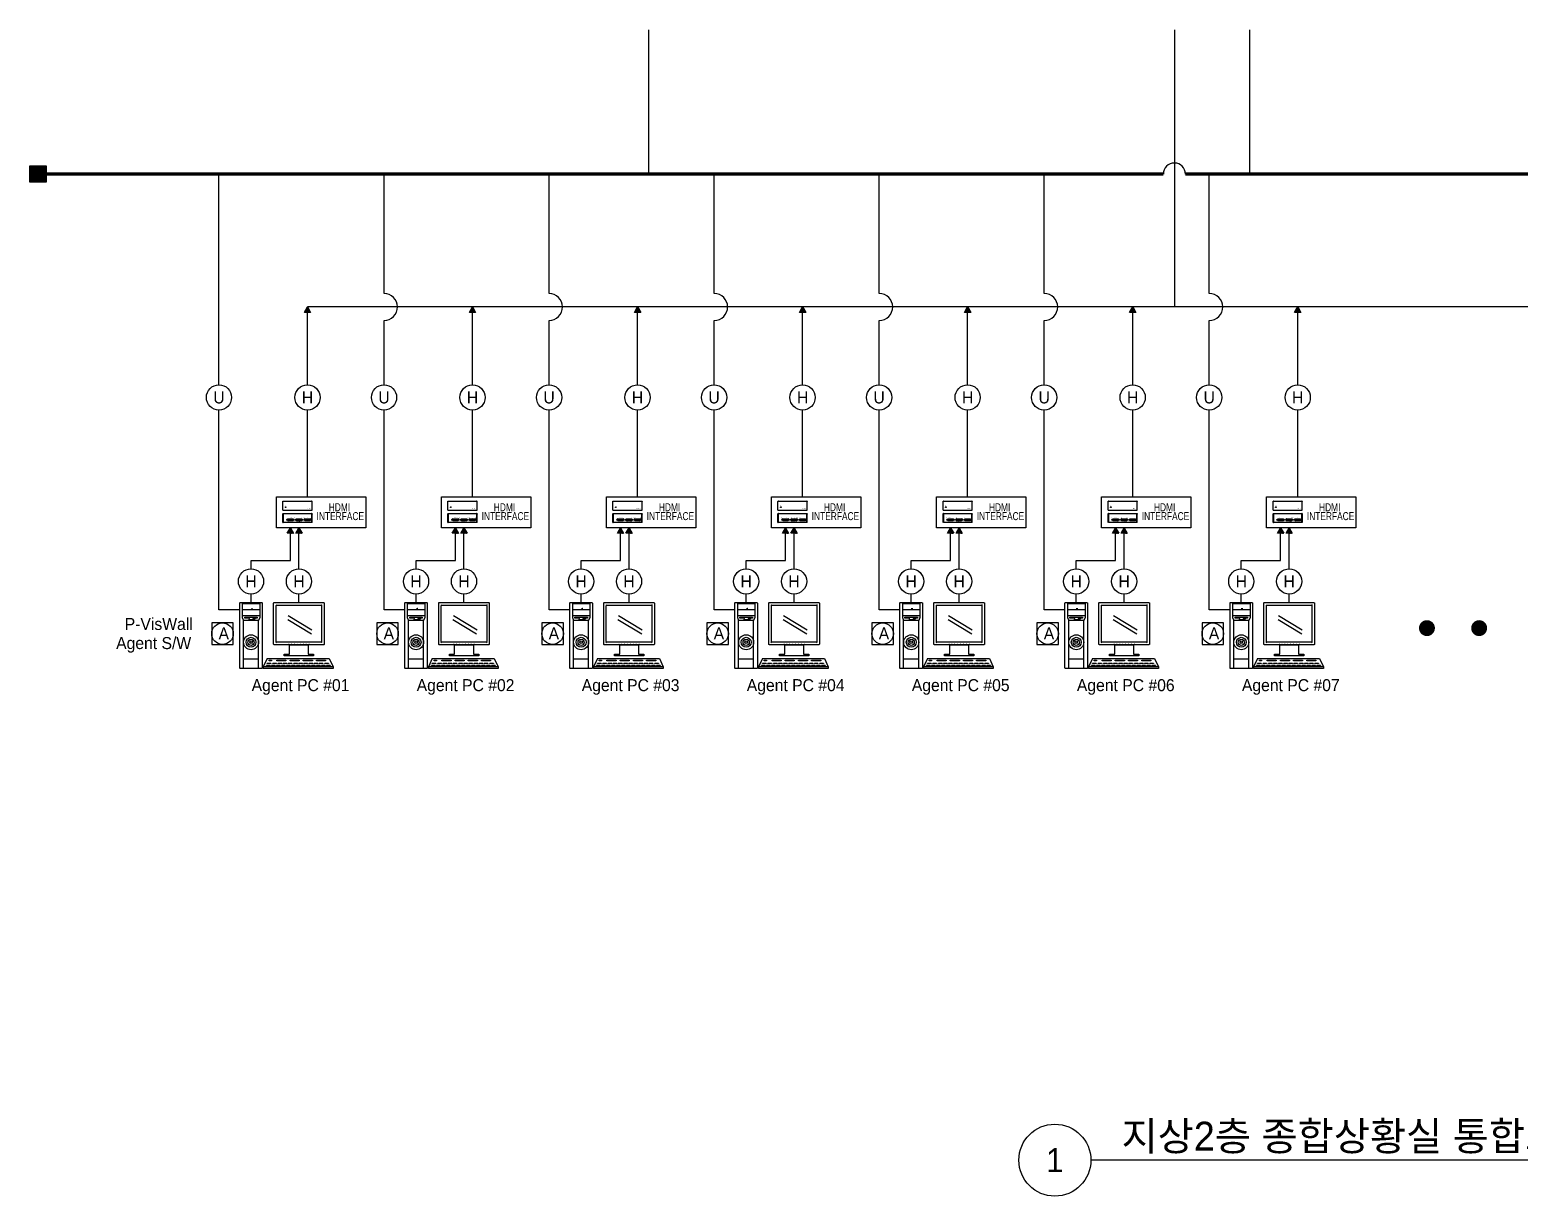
# Model space of a CAD drawing. Header units: millimetres. Extents: x 14417 to 125410, y 885 to 33253.
# Drawn here: x 102874 to 112191, y 885 to 8172 of the extents above; entities that cross this region are included whole.
import ezdxf
from ezdxf.enums import TextEntityAlignment as Align

# ---------------------------------------------------------------- set-up
doc = ezdxf.new("R2010")
doc.units = ezdxf.units.MM
doc.header["$LTSCALE"] = 300
for name, color, linetype in [('-----20 General Symbol', 3, 'Continuous'), ('-----29 Indicator', 1, 'Continuous'), ('-----30 Text', 2, 'Continuous'), ('-----41 Drawing Title', 2, 'Continuous'), ('1', 1, 'Continuous'), ('3', 3, 'Continuous'), ('6', 6, 'Continuous')]:
    doc.layers.add(name, color=color, linetype=linetype)
doc.styles.add('ELEC', font='')
doc.styles.get('ELEC').set_extended_font_data('Dotum')

# ---------------------------------------------------------------- blocks, each defined once
blk = doc.blocks.new('Souce PC')
for p, q in [((31786, 5452), (31786, 5240)), ((32034, 5431), (31786, 5431)), ((32034, 5346), (31786, 5346)), ((31910, 5360), (31910, 5361)), ((31911, 5362), (31916, 5362)), ((31916, 5359), (31911, 5359)), ((31917, 5361), (31917, 5360)), ((31924, 5360), (31924, 5361)), ((31925, 5362), (31930, 5362)), ((31930, 5359), (31925, 5359)), ((31931, 5361), (31931, 5360)), ((32034, 5452), (32034, 5240)), ((32262, 5420), (32271, 5411)), ((32915, 5420), (32906, 5411)), ((32034, 5261), (31786, 5261)), ((31786, 5240), (31803, 5195)), ((31803, 4514), (31803, 5195)), ((32016, 5195), (31803, 5195)), ((31883, 5227), (31879, 5208)), ((31879, 5208), (31941, 5209)), ((31936, 5227), (31941, 5209)), ((32034, 5240), (32016, 5195)), ((32016, 4514), (32016, 5195)), ((32432, 5209), (32768, 5006)), ((32438, 5266), (32773, 5063)), ((32262, 4882), (32271, 4891)), ((32915, 4882), (32906, 4891)), ((32140, 4656), (32084, 4540)), ((32140, 4656), (33018, 4656)), ((33018, 4656), (33073, 4540)), ((32016, 4646), (31803, 4646)), ((32084, 4540), (32084, 4514)), ((33073, 4540), (32084, 4540)), ((33073, 4514), (32084, 4514)), ((32127, 4559), (32127, 4565)), ((32127, 4565), (32179, 4565)), ((32179, 4559), (32127, 4559)), ((32140, 4585), (32140, 4591)), ((32140, 4591), (32192, 4591)), ((32192, 4585), (32140, 4585)), ((32166, 4623), (32166, 4636)), ((32166, 4636), (32198, 4636)), ((32198, 4623), (32166, 4623)), ((32179, 4565), (32179, 4559)), ((32192, 4591), (32192, 4585)), ((32198, 4636), (32198, 4623)), ((32198, 4559), (32198, 4565)), ((32198, 4565), (32250, 4565)), ((32250, 4559), (32198, 4559)), ((32218, 4585), (32218, 4591)), ((32218, 4591), (32269, 4591)), ((32269, 4585), (32218, 4585)), ((32250, 4565), (32250, 4559)), ((32269, 4591), (32269, 4585)), ((32269, 4559), (32269, 4565)), ((32269, 4565), (32321, 4565)), ((32321, 4559), (32269, 4559)), ((32276, 4623), (32276, 4636)), ((32276, 4636), (32405, 4636)), ((32405, 4623), (32276, 4623)), ((32295, 4585), (32295, 4591)), ((32295, 4591), (32347, 4591)), ((32347, 4585), (32295, 4585)), ((32321, 4565), (32321, 4559)), ((32340, 4559), (32340, 4565)), ((32340, 4565), (32392, 4565)), ((32392, 4559), (32340, 4559)), ((32347, 4591), (32347, 4585)), ((32366, 4585), (32366, 4591)), ((32366, 4591), (32418, 4591)), ((32418, 4585), (32366, 4585)), ((32392, 4565), (32392, 4559)), ((32405, 4636), (32405, 4623)), ((32411, 4559), (32411, 4565)), ((32411, 4565), (32463, 4565)), ((32463, 4559), (32411, 4559)), ((32418, 4591), (32418, 4585)), ((32437, 4585), (32437, 4591)), ((32437, 4591), (32489, 4591)), ((32489, 4585), (32437, 4585)), ((32463, 4623), (32463, 4636)), ((32463, 4636), (32592, 4636)), ((32592, 4623), (32463, 4623)), ((32463, 4565), (32463, 4559)), ((32482, 4559), (32482, 4565)), ((32482, 4565), (32534, 4565)), ((32534, 4559), (32482, 4559)), ((32489, 4591), (32489, 4585)), ((32514, 4585), (32514, 4591)), ((32514, 4591), (32566, 4591)), ((32566, 4585), (32514, 4585)), ((32534, 4565), (32534, 4559)), ((32553, 4559), (32553, 4565)), ((32553, 4565), (32605, 4565)), ((32605, 4559), (32553, 4559)), ((32566, 4591), (32566, 4585)), ((32585, 4585), (32585, 4591)), ((32585, 4591), (32637, 4591)), ((32637, 4585), (32585, 4585)), ((32592, 4636), (32592, 4623)), ((32605, 4565), (32605, 4559)), ((32624, 4559), (32624, 4565)), ((32624, 4565), (32676, 4565)), ((32676, 4559), (32624, 4559)), ((32637, 4591), (32637, 4585)), ((32650, 4623), (32650, 4636)), ((32650, 4636), (32779, 4636)), ((32779, 4623), (32650, 4623)), ((32656, 4585), (32656, 4591)), ((32656, 4591), (32708, 4591)), ((32708, 4585), (32656, 4585)), ((32676, 4565), (32676, 4559)), ((32695, 4559), (32695, 4565)), ((32695, 4565), (32747, 4565)), ((32747, 4559), (32695, 4559)), ((32708, 4591), (32708, 4585)), ((32734, 4585), (32734, 4591)), ((32734, 4591), (32785, 4591)), ((32785, 4585), (32734, 4585)), ((32747, 4565), (32747, 4559)), ((32766, 4559), (32766, 4565)), ((32766, 4565), (32818, 4565)), ((32818, 4559), (32766, 4559)), ((32779, 4636), (32779, 4623)), ((32785, 4591), (32785, 4585)), ((32805, 4585), (32805, 4591)), ((32805, 4591), (32856, 4591)), ((32856, 4585), (32805, 4585)), ((32818, 4565), (32818, 4559)), ((32837, 4623), (32837, 4636)), ((32837, 4636), (32966, 4636)), ((32966, 4623), (32837, 4623)), ((32837, 4559), (32837, 4565)), ((32837, 4565), (32889, 4565)), ((32889, 4559), (32837, 4559)), ((32856, 4591), (32856, 4585)), ((32876, 4585), (32876, 4591)), ((32876, 4591), (32927, 4591)), ((32927, 4585), (32876, 4585)), ((32889, 4565), (32889, 4559)), ((32908, 4559), (32908, 4565)), ((32908, 4565), (32960, 4565)), ((32960, 4559), (32908, 4559)), ((32927, 4591), (32927, 4585)), ((32953, 4585), (32953, 4591)), ((32953, 4591), (33005, 4591)), ((33005, 4585), (32953, 4585)), ((32960, 4565), (32960, 4559)), ((32966, 4636), (32966, 4623)), ((32979, 4559), (32979, 4565)), ((32979, 4565), (33031, 4565)), ((33031, 4559), (32979, 4559)), ((33005, 4591), (33005, 4585)), ((33031, 4565), (33031, 4559)), ((33073, 4540), (33073, 4514))]:
    blk.add_line(p, q)
for points in [[(31763, 5452), (32057, 5452, -0.414214), (32069, 5440), (32069, 4526, -0.414214), (32057, 4514), (31763, 4514, -0.414214), (31750, 4526), (31750, 5440, -0.414214)], [(32243, 5452), (32935, 5452, -0.414214), (32947, 5440), (32947, 4863, -0.414214), (32935, 4850), (32243, 4850, -0.414214), (32230, 4863), (32230, 5440, -0.414214)], [(32280, 5415), (32898, 5415, -0.414214), (32910, 5402), (32910, 4900, -0.414214), (32898, 4887), (32280, 4887, -0.414214), (32267, 4900), (32267, 5402, -0.414214)], [(31952, 5221), (31964, 5221, -0.414214), (31966, 5219), (31966, 5214, -0.414214), (31964, 5213), (31952, 5213, -0.414214), (31951, 5214), (31951, 5219, -0.414214)]]:
    blk.add_lwpolyline(points, format="xyb", close=True)
for points, const_width in [([(32271, 5424), (32906, 5424, -0.414214), (32919, 5411), (32919, 4891, -0.414214), (32906, 4878), (32271, 4878, -0.414214), (32258, 4891), (32258, 5411, -0.414214)], 1.77), ([(31907, 4888, 1), (31912, 4888, 1)], 4.28), ([(32444, 4866, 1), (32449, 4866, 1)], 4.28), ([(32484, 4866, 1), (32489, 4866, 1)], 4.28), ([(32525, 4866, 1), (32530, 4866, 1)], 4.28), ([(32566, 4866, 1), (32570, 4866, 1)], 4.28), ([(32606, 4866, 1), (32611, 4866, 1)], 4.28), ([(32647, 4866, 1), (32652, 4866, 1)], 4.28), ([(32687, 4866, 1), (32692, 4866, 1)], 4.28), ([(32729, 4866, 1), (32734, 4866, 1)], 4.28)]:
    blk.add_lwpolyline(points, format="xyb", close=True, dxfattribs=dict(const_width=const_width))
for points in [[(31883, 5227), (31821, 5227), (31821, 5245), (31998, 5245), (31998, 5227), (31936, 5227)], [(32721, 4721), (32797, 4721), (32797, 4694), (32381, 4694), (32381, 4721), (32456, 4721)], [(32456, 4720), (32456, 4850), (32721, 4850), (32721, 4720)]]:
    blk.add_lwpolyline(points)
for radius in [106, 69.9, 44.1, 18.4]:
    blk.add_circle((31910, 4888), radius)
for start, end in [(0, 180), (180, 0)]:
    blk.add_arc((31932, 5367), 0.846, start, end)
for centre, major_axis, start_param, end_param in [((31911, 5361), (-0.626, 0.626), -0.785398, 0.785398), ((31911, 5360), (0.626, 0.626), 2.356194, 3.926991), ((31916, 5361), (-0.626, 0.626), 3.926991, 5.497787), ((31916, 5360), (0.626, 0.626), 3.926991, 5.497787), ((31925, 5361), (-0.626, 0.626), -0.785398, 0.785398), ((31925, 5360), (0.626, 0.626), 2.356194, 3.926991), ((31930, 5361), (-0.626, 0.626), 3.926991, 5.497787), ((31930, 5360), (0.626, 0.626), 3.926991, 5.497787)]:
    blk.add_ellipse(centre, major_axis=major_axis, ratio=1, start_param=start_param, end_param=end_param)
blk = doc.blocks.new('vda')
blk.add_hatch(color=256).paths.add_polyline_path([(-249559, -109669, 1), (-249551, -109669, 1)])
for p, q in [((-249596, -109710), (-249596, -109585)), ((-249590, -109579), (-249176, -109579)), ((-249170, -109710), (-249170, -109585)), ((-249596, -109710), (-249170, -109710)), ((-249596, -109892), (-249596, -109767)), ((-249596, -109892), (-249592, -109892)), ((-249592, -109892), (-249592, -109767)), ((-249591, -109766), (-249591, -109805)), ((-249591, -109766), (-249585, -109766)), ((-249585, -109805), (-249591, -109805)), ((-249591, -109805), (-249585, -109805)), ((-249591, -109805), (-249591, -109886)), ((-249591, -109886), (-249591, -109892)), ((-249170, -109892), (-249591, -109892)), ((-249590, -109761), (-249176, -109761)), ((-249174, -109766), (-249585, -109766)), ((-249585, -109805), (-249585, -109805)), ((-249585, -109805), (-249585, -109805)), ((-249528, -109857), (-249528, -109839)), ((-249526, -109837), (-249445, -109837)), ((-249523, -109839), (-249449, -109839)), ((-249523, -109855), (-249523, -109839)), ((-249522, -109861), (-249523, -109855)), ((-249521, -109855), (-249521, -109841)), ((-249521, -109841), (-249451, -109841)), ((-249520, -109861), (-249521, -109855)), ((-249452, -109861), (-249520, -109861)), ((-249452, -109863), (-249520, -109863)), ((-249451, -109865), (-249520, -109865)), ((-249515, -109850), (-249515, -109852)), ((-249460, -109850), (-249515, -109850)), ((-249515, -109852), (-249460, -109852)), ((-249460, -109850), (-249460, -109852)), ((-249451, -109841), (-249451, -109855)), ((-249451, -109855), (-249451, -109861)), ((-249449, -109855), (-249450, -109861)), ((-249449, -109839), (-249449, -109855)), ((-249443, -109839), (-249443, -109857)), ((-249443, -109852), (-249443, -109857)), ((-249403, -109857), (-249403, -109839)), ((-249403, -109857), (-249403, -109852)), ((-249401, -109837), (-249320, -109837)), ((-249399, -109839), (-249324, -109839)), ((-249399, -109855), (-249399, -109839)), ((-249398, -109861), (-249399, -109855)), ((-249397, -109841), (-249326, -109841)), ((-249397, -109855), (-249397, -109841)), ((-249396, -109861), (-249397, -109855)), ((-249326, -109865), (-249396, -109865)), ((-249327, -109861), (-249395, -109861)), ((-249327, -109863), (-249395, -109863)), ((-249390, -109850), (-249390, -109852)), ((-249335, -109850), (-249390, -109850)), ((-249390, -109852), (-249335, -109852)), ((-249335, -109850), (-249335, -109852)), ((-249326, -109855), (-249327, -109861)), ((-249326, -109855), (-249327, -109861)), ((-249326, -109841), (-249326, -109855)), ((-249326, -109841), (-249326, -109855)), ((-249324, -109855), (-249325, -109861)), ((-249324, -109839), (-249324, -109855)), ((-249318, -109839), (-249318, -109857)), ((-249279, -109857), (-249279, -109839)), ((-249277, -109837), (-249196, -109837)), ((-249274, -109839), (-249199, -109839)), ((-249274, -109855), (-249274, -109839)), ((-249273, -109861), (-249274, -109855)), ((-249272, -109855), (-249272, -109841)), ((-249272, -109841), (-249201, -109841)), ((-249271, -109861), (-249272, -109855)), ((-249203, -109861), (-249271, -109861)), ((-249203, -109863), (-249271, -109863)), ((-249201, -109865), (-249271, -109865)), ((-249265, -109850), (-249265, -109852)), ((-249211, -109850), (-249265, -109850)), ((-249265, -109852), (-249211, -109852)), ((-249211, -109850), (-249211, -109852)), ((-249201, -109855), (-249202, -109861)), ((-249201, -109841), (-249201, -109855)), ((-249199, -109855), (-249200, -109861)), ((-249199, -109839), (-249199, -109855)), ((-249194, -109839), (-249194, -109857)), ((-249175, -109766), (-249180, -109766)), ((-249175, -109805), (-249180, -109805)), ((-249175, -109805), (-249180, -109805)), ((-249180, -109805), (-249180, -109805)), ((-249180, -109805), (-249180, -109805)), ((-249175, -109805), (-249175, -109766)), ((-249175, -109886), (-249175, -109805)), ((-249175, -109886), (-249175, -109892)), ((-249174, -109767), (-249174, -109892)), ((-249170, -109892), (-249174, -109892)), ((-249170, -109765), (-249171, -109765)), ((-249170, -109766), (-249171, -109766)), ((-249170, -109892), (-249170, -109767))]:
    blk.add_line(p, q)
at = {"flags": 128}
for points in [[(-249590, -109579), (-249590, -109579), (-249591, -109579), (-249591, -109579), (-249591, -109579), (-249591, -109579), (-249592, -109580), (-249592, -109580), (-249592, -109580), (-249592, -109580), (-249592, -109580), (-249593, -109581), (-249593, -109581), (-249593, -109581), (-249593, -109581), (-249594, -109582), (-249594, -109582), (-249594, -109582), (-249594, -109583), (-249595, -109583), (-249595, -109584), (-249595, -109584), (-249595, -109584), (-249596, -109585), (-249596, -109585)], [(-249596, -109585), (-249596, -109585), (-249596, -109584), (-249596, -109584), (-249596, -109584), (-249596, -109583), (-249595, -109583), (-249595, -109582), (-249595, -109582), (-249595, -109582), (-249595, -109581), (-249594, -109581), (-249594, -109581), (-249594, -109581), (-249594, -109580), (-249593, -109580), (-249593, -109580), (-249593, -109580), (-249592, -109580), (-249592, -109579), (-249592, -109579), (-249591, -109579), (-249591, -109579), (-249590, -109579), (-249590, -109579)], [(-249170, -109585), (-249170, -109585), (-249170, -109584), (-249171, -109584), (-249171, -109584), (-249171, -109583), (-249171, -109583), (-249172, -109582), (-249172, -109582), (-249172, -109582), (-249172, -109581), (-249173, -109581), (-249173, -109581), (-249173, -109581), (-249173, -109580), (-249174, -109580), (-249174, -109580), (-249174, -109580), (-249174, -109580), (-249175, -109579), (-249175, -109579), (-249175, -109579), (-249175, -109579), (-249175, -109579), (-249176, -109579)], [(-249176, -109579), (-249175, -109579), (-249175, -109579), (-249175, -109579), (-249174, -109579), (-249174, -109579), (-249173, -109580), (-249173, -109580), (-249173, -109580), (-249172, -109580), (-249172, -109580), (-249172, -109581), (-249172, -109581), (-249171, -109581), (-249171, -109581), (-249171, -109582), (-249171, -109582), (-249170, -109582), (-249170, -109583), (-249170, -109583), (-249170, -109584), (-249170, -109584), (-249170, -109584), (-249170, -109585), (-249170, -109585)], [(-249590, -109761), (-249590, -109761), (-249591, -109761), (-249591, -109761), (-249591, -109761), (-249591, -109761), (-249592, -109761), (-249592, -109762), (-249592, -109762), (-249592, -109762), (-249592, -109762), (-249593, -109762), (-249593, -109763), (-249593, -109763), (-249593, -109763), (-249594, -109764), (-249594, -109764), (-249594, -109764), (-249594, -109765), (-249595, -109765), (-249595, -109765), (-249595, -109766), (-249595, -109766), (-249596, -109766), (-249596, -109767)], [(-249596, -109767), (-249596, -109766), (-249596, -109766), (-249596, -109766), (-249596, -109765), (-249596, -109765), (-249595, -109765), (-249595, -109764), (-249595, -109764), (-249595, -109764), (-249595, -109763), (-249594, -109763), (-249594, -109763), (-249594, -109762), (-249594, -109762), (-249593, -109762), (-249593, -109762), (-249593, -109762), (-249592, -109761), (-249592, -109761), (-249592, -109761), (-249591, -109761), (-249591, -109761), (-249590, -109761), (-249590, -109761)], [(-249590, -109765), (-249590, -109765), (-249590, -109765), (-249590, -109765), (-249591, -109765), (-249591, -109765), (-249591, -109765), (-249591, -109765), (-249591, -109765), (-249591, -109765), (-249591, -109765), (-249591, -109765), (-249591, -109765), (-249592, -109766), (-249592, -109766), (-249592, -109766), (-249592, -109766), (-249592, -109766), (-249592, -109766), (-249592, -109766), (-249592, -109766), (-249592, -109766), (-249592, -109767), (-249592, -109767), (-249592, -109767)], [(-249170, -109767), (-249170, -109766), (-249170, -109766), (-249171, -109766), (-249171, -109765), (-249171, -109765), (-249171, -109765), (-249172, -109764), (-249172, -109764), (-249172, -109764), (-249172, -109763), (-249173, -109763), (-249173, -109763), (-249173, -109762), (-249173, -109762), (-249174, -109762), (-249174, -109762), (-249174, -109762), (-249174, -109761), (-249175, -109761), (-249175, -109761), (-249175, -109761), (-249175, -109761), (-249175, -109761), (-249176, -109761)], [(-249176, -109761), (-249175, -109761), (-249175, -109761), (-249175, -109761), (-249174, -109761), (-249174, -109761), (-249173, -109761), (-249173, -109762), (-249173, -109762), (-249172, -109762), (-249172, -109762), (-249172, -109762), (-249172, -109763), (-249171, -109763), (-249171, -109763), (-249171, -109764), (-249171, -109764), (-249170, -109764), (-249170, -109765), (-249170, -109765), (-249170, -109765), (-249170, -109766), (-249170, -109766), (-249170, -109766), (-249170, -109767)], [(-249174, -109767), (-249174, -109767), (-249174, -109767), (-249174, -109766), (-249174, -109766), (-249174, -109766), (-249174, -109766), (-249174, -109766), (-249174, -109766), (-249174, -109766), (-249174, -109766), (-249174, -109766), (-249174, -109765), (-249174, -109765), (-249175, -109765), (-249175, -109765), (-249175, -109765), (-249175, -109765), (-249175, -109765), (-249175, -109765), (-249175, -109765), (-249175, -109765), (-249175, -109765), (-249176, -109765), (-249176, -109765)]]:
    blk.add_lwpolyline(points, dxfattribs=at)
at = {"ltscale": 0.5, "const_width": 1.1}
for points in [[(-249563, -109652), (-249559, -109652)], [(-249558, -109649), (-249561, -109646)], [(-249561, -109658), (-249558, -109655)], [(-249555, -109648), (-249555, -109644)], [(-249555, -109660), (-249555, -109656)], [(-249553, -109649), (-249550, -109646)], [(-249550, -109658), (-249553, -109655)], [(-249551, -109652), (-249547, -109652)]]:
    blk.add_lwpolyline(points, dxfattribs=at)
for points in [[(-249551, -109652, 1), (-249559, -109652, 1)], [(-249559, -109652, 1), (-249551, -109652, 1)]]:
    blk.add_lwpolyline(points, format="xyb", dxfattribs=at)
blk.add_lwpolyline([(-249575, -109699, 2.21, 2.21, 0), (-249170, -109699, 0, 0, 0)], format="xyseb")
at = {"const_width": 1.58}
for points in [[(-249522, -109814), (-249540, -109814, 0.414214), (-249545, -109819), (-249545, -109832)], [(-249426, -109832), (-249426, -109819, 0.414214), (-249431, -109814), (-249449, -109814)], [(-249346, -109814), (-249395, -109814, 0.414214), (-249399, -109819), (-249399, -109832)], [(-249251, -109814), (-249202, -109814, -0.414214), (-249198, -109819), (-249198, -109832)]]:
    blk.add_lwpolyline(points, format="xyb", dxfattribs=at)
for centre, radius in [((-249555, -109669), 5.13), ((-249555, -109669), 4.16), ((-249536, -109851), 4.73), ((-249536, -109851), 4.73), ((-249536, -109851), 4.93), ((-249536, -109851), 3.35), ((-249435, -109851), 4.73), ((-249435, -109851), 4.93), ((-249435, -109851), 3.35), ((-249411, -109851), 4.73), ((-249411, -109851), 4.93), ((-249411, -109851), 3.35), ((-249310, -109851), 4.73), ((-249310, -109851), 4.93), ((-249310, -109851), 3.35), ((-249287, -109851), 4.93), ((-249287, -109851), 4.73), ((-249287, -109851), 3.35), ((-249186, -109851), 4.93), ((-249186, -109851), 4.73), ((-249186, -109851), 3.35)]:
    blk.add_circle(centre, radius)
for centre, radius, start, end in [((-249526, -109839), 1.97, 90, 180), ((-249520, -109857), 7.89, 180, 270), ((-249520, -109861), 2.45, 189.1354, 270), ((-249520, -109861), 0.473, 189.1354, 270), ((-249452, -109861), 2.45, 270, 350.8646), ((-249452, -109861), 0.473, 270, 350.8646), ((-249451, -109857), 7.89, 270, 0), ((-249445, -109839), 1.97, 0, 90), ((-249401, -109839), 1.97, 90, 180), ((-249396, -109857), 7.89, 180, 270), ((-249395, -109861), 2.45, 189.1354, 270), ((-249327, -109861), 2.45, 270, 350.8646), ((-249327, -109861), 0.473, 270, 350.8646), ((-249326, -109857), 7.89, 270, 0), ((-249320, -109839), 1.97, 0, 90), ((-249277, -109839), 1.97, 90, 180), ((-249271, -109857), 7.89, 180, 270), ((-249271, -109861), 2.45, 189.1354, 270), ((-249271, -109861), 0.473, 189.1354, 270), ((-249203, -109861), 2.45, 270, 350.8646), ((-249203, -109861), 0.473, 270, 350.8646), ((-249201, -109857), 7.89, 270, 0), ((-249196, -109839), 1.97, 0, 90)]:
    blk.add_arc(centre, radius, start, end)
at = {"style": 'ELEC'}
for s, height, p in [('HDMI VDA', 8.68, (-249190, -109695)), ('HDMI DISTRIBUTION AMPLIFIER', 4.73, (-249190, -109706))]:
    blk.add_text(s, height=height, dxfattribs=at).set_placement(p, align=Align.RIGHT)
for s, height, p in [('HDMI INPUT', 6.71, (-249485, -109814)), ('LOCAL MONITOR', 6.31, (-249361, -109875)), ('HDMI OUTPUT', 6.71, (-249301, -109814))]:
    blk.add_text(s, height=height, dxfattribs=at).set_placement(p, align=Align.MIDDLE_CENTER)
for s, p in [('1', (-249362, -109829)), ('2', (-249238, -109829))]:
    blk.add_text(s, height=6.31, dxfattribs=at).set_placement(p)

msp = doc.modelspace()

# ---------------------------------------------------------------- hatches: boundary and pattern name
at = {"layer": '3', "ltscale": 0.5}
h = msp.add_hatch(color=256, dxfattribs=at)
h.dxf.hatch_style = 1
h.paths.add_polyline_path([(102873.761, 7219.575), (102873.761, 7322.162), (102976.348, 7322.162), (102976.348, 7219.575)])
at = {"layer": '6', "linetype": 'ByBlock'}
h = msp.add_hatch(dxfattribs=at)
h.set_pattern_fill('ANSI31', color=256, scale=0.087817)
h.set_pattern_definition([(45, (50931.74332, 35717.49117), (-0.1971546981, 0.1971546981), [])])
h.paths.add_polyline_path([(104608.332, 6440.894), (104627.821, 6407.136), (104588.842, 6407.136)])
h = msp.add_hatch(dxfattribs=at)
h.set_pattern_fill('ANSI31', color=256, scale=0.087817)
h.set_pattern_definition([(45, (51962.89317, 35717.49117), (-0.1971546981, 0.1971546981), [])])
h.paths.add_polyline_path([(105639.481, 6440.894), (105658.971, 6407.136), (105619.992, 6407.136)])
h = msp.add_hatch(dxfattribs=at)
h.set_pattern_fill('ANSI31', color=256, scale=0.087817)
h.set_pattern_definition([(45, (52994.04302, 35717.49117), (-0.1971546981, 0.1971546981), [])])
h.paths.add_polyline_path([(106670.631, 6440.894), (106690.121, 6407.136), (106651.141, 6407.136)])
h = msp.add_hatch(dxfattribs=at)
h.set_pattern_fill('ANSI31', color=256, scale=0.087817)
h.set_pattern_definition([(45, (54025.19287, 35717.49117), (-0.1971546981, 0.1971546981), [])])
h.paths.add_polyline_path([(107701.781, 6440.894), (107721.271, 6407.136), (107682.291, 6407.136)])
h = msp.add_hatch(dxfattribs=at)
h.set_pattern_fill('ANSI31', color=256, scale=0.087817)
h.set_pattern_definition([(45, (55056.34272, 35717.49117), (-0.1971546981, 0.1971546981), [])])
h.paths.add_polyline_path([(108732.931, 6440.894), (108752.421, 6407.136), (108713.441, 6407.136)])
h = msp.add_hatch(dxfattribs=at)
h.set_pattern_fill('ANSI31', color=256, scale=0.087817)
h.set_pattern_definition([(45, (56087.49257, 35717.49117), (-0.1971546981, 0.1971546981), [])])
h.paths.add_polyline_path([(109764.081, 6440.894), (109783.571, 6407.136), (109744.591, 6407.136)])
h = msp.add_hatch(dxfattribs=at)
h.set_pattern_fill('ANSI31', color=256, scale=0.087817)
h.set_pattern_definition([(45, (57118.64243, 35717.49117), (-0.1971546981, 0.1971546981), [])])
h.paths.add_polyline_path([(110795.231, 6440.894), (110814.721, 6407.136), (110775.741, 6407.136)])
h = msp.add_hatch(dxfattribs=at)
h.set_pattern_fill('ANSI31', color=256, scale=0.087817)
h.set_pattern_definition([(45, (50825.01714, 34337.47503), (-0.1971546981, 0.1971546981), [])])
h.paths.add_polyline_path([(104501.605, 5060.877), (104521.095, 5027.12), (104482.115, 5027.12)])
h = msp.add_hatch(dxfattribs=at)
h.set_pattern_fill('ANSI31', color=256, scale=0.087817)
h.set_pattern_definition([(45, (50878.5491, 34337.47503), (-0.1971546981, 0.1971546981), [])])
h.paths.add_polyline_path([(104555.137, 5060.877), (104574.627, 5027.12), (104535.647, 5027.12)])
h = msp.add_hatch(dxfattribs=at)
h.set_pattern_fill('ANSI31', color=256, scale=0.087817)
h.set_pattern_definition([(45, (51856.167, 34337.47503), (-0.1971546981, 0.1971546981), [])])
h.paths.add_polyline_path([(105532.755, 5060.877), (105552.245, 5027.12), (105513.265, 5027.12)])
h = msp.add_hatch(dxfattribs=at)
h.set_pattern_fill('ANSI31', color=256, scale=0.087817)
h.set_pattern_definition([(45, (51909.69895, 34337.47503), (-0.1971546981, 0.1971546981), [])])
h.paths.add_polyline_path([(105586.287, 5060.877), (105605.777, 5027.12), (105566.797, 5027.12)])
h = msp.add_hatch(dxfattribs=at)
h.set_pattern_fill('ANSI31', color=256, scale=0.087817)
h.set_pattern_definition([(45, (52887.31684, 34337.47503), (-0.1971546981, 0.1971546981), [])])
h.paths.add_polyline_path([(106563.905, 5060.877), (106583.395, 5027.12), (106544.415, 5027.12)])
h = msp.add_hatch(dxfattribs=at)
h.set_pattern_fill('ANSI31', color=256, scale=0.087817)
h.set_pattern_definition([(45, (52940.8488, 34337.47503), (-0.1971546981, 0.1971546981), [])])
h.paths.add_polyline_path([(106617.437, 5060.877), (106636.927, 5027.12), (106597.947, 5027.12)])
h = msp.add_hatch(dxfattribs=at)
h.set_pattern_fill('ANSI31', color=256, scale=0.087817)
h.set_pattern_definition([(45, (53918.4667, 34337.47503), (-0.1971546981, 0.1971546981), [])])
h.paths.add_polyline_path([(107595.055, 5060.877), (107614.545, 5027.12), (107575.565, 5027.12)])
h = msp.add_hatch(dxfattribs=at)
h.set_pattern_fill('ANSI31', color=256, scale=0.087817)
h.set_pattern_definition([(45, (53971.99865, 34337.47503), (-0.1971546981, 0.1971546981), [])])
h.paths.add_polyline_path([(107648.587, 5060.877), (107668.077, 5027.12), (107629.097, 5027.12)])
h = msp.add_hatch(dxfattribs=at)
h.set_pattern_fill('ANSI31', color=256, scale=0.087817)
h.set_pattern_definition([(45, (54949.61654, 34337.47503), (-0.1971546981, 0.1971546981), [])])
h.paths.add_polyline_path([(108626.205, 5060.877), (108645.695, 5027.12), (108606.715, 5027.12)])
h = msp.add_hatch(dxfattribs=at)
h.set_pattern_fill('ANSI31', color=256, scale=0.087817)
h.set_pattern_definition([(45, (55003.1485, 34337.47503), (-0.1971546981, 0.1971546981), [])])
h.paths.add_polyline_path([(108679.737, 5060.877), (108699.227, 5027.12), (108660.247, 5027.12)])
h = msp.add_hatch(dxfattribs=at)
h.set_pattern_fill('ANSI31', color=256, scale=0.087817)
h.set_pattern_definition([(45, (55980.7664, 34337.47503), (-0.1971546981, 0.1971546981), [])])
h.paths.add_polyline_path([(109657.355, 5060.877), (109676.845, 5027.12), (109637.865, 5027.12)])
h = msp.add_hatch(dxfattribs=at)
h.set_pattern_fill('ANSI31', color=256, scale=0.087817)
h.set_pattern_definition([(45, (56034.29835, 34337.47503), (-0.1971546981, 0.1971546981), [])])
h.paths.add_polyline_path([(109710.887, 5060.877), (109730.376, 5027.12), (109691.397, 5027.12)])
h = msp.add_hatch(dxfattribs=at)
h.set_pattern_fill('ANSI31', color=256, scale=0.087817)
h.set_pattern_definition([(45, (57011.91624, 34337.47503), (-0.1971546981, 0.1971546981), [])])
h.paths.add_polyline_path([(110688.504, 5060.877), (110707.994, 5027.12), (110669.015, 5027.12)])
h = msp.add_hatch(dxfattribs=at)
h.set_pattern_fill('ANSI31', color=256, scale=0.087817)
h.set_pattern_definition([(45, (57065.4482, 34337.47503), (-0.1971546981, 0.1971546981), [])])
h.paths.add_polyline_path([(110742.036, 5060.877), (110761.526, 5027.12), (110722.547, 5027.12)])

# ---------------------------------------------------------------- linework, layer by layer
at = {"layer": '-----29 Indicator', "ltscale": 0.5, "const_width": 49.725}
for points in [[(111577.679, 4434.164, 1), (111627.403, 4434.164, 1)], [(111903.823, 4434.164, 1), (111953.547, 4434.164, 1)]]:
    msp.add_lwpolyline(points, format="xyb", close=True, dxfattribs=at)
at = {"layer": '-----41 Drawing Title', "color": 7}
msp.add_line((115197.186, 1110), (109502.814, 1110), dxfattribs=at)
msp.add_circle((109277.814, 1110), 225, dxfattribs=at)
at = {"layer": '1'}
for points in [[(104414.058, 5254.597), (104972.308, 5254.597), (104972.308, 5060.877), (104414.058, 5060.877)], [(105445.208, 5254.597), (106003.458, 5254.597), (106003.458, 5060.877), (105445.208, 5060.877)], [(106476.357, 5254.597), (107034.608, 5254.597), (107034.608, 5060.877), (106476.357, 5060.877)], [(107507.507, 5254.597), (108065.757, 5254.597), (108065.757, 5060.877), (107507.507, 5060.877)], [(108538.657, 5254.597), (109096.907, 5254.597), (109096.907, 5060.877), (108538.657, 5060.877)], [(109569.807, 5254.597), (110128.057, 5254.597), (110128.057, 5060.877), (109569.807, 5060.877)], [(110600.957, 5254.597), (111159.207, 5254.597), (111159.207, 5060.877), (110600.957, 5060.877)], [(104144.718, 4466.712), (104010.294, 4466.712), (104010.294, 4332.288), (104144.718, 4332.288)], [(105175.867, 4466.712), (105041.444, 4466.712), (105041.444, 4332.288), (105175.867, 4332.288)], [(106207.017, 4466.712), (106072.594, 4466.712), (106072.594, 4332.288), (106207.017, 4332.288)], [(107238.167, 4466.712), (107103.743, 4466.712), (107103.743, 4332.288), (107238.167, 4332.288)], [(108269.317, 4466.712), (108134.893, 4466.712), (108134.893, 4332.288), (108269.317, 4332.288)], [(109300.467, 4466.712), (109166.043, 4466.712), (109166.043, 4332.288), (109300.467, 4332.288)], [(110331.617, 4466.712), (110197.193, 4466.712), (110197.193, 4332.288), (110331.617, 4332.288)]]:
    msp.add_lwpolyline(points, close=True, dxfattribs=at)
for centre in [(104077.506, 4399.5), (105108.656, 4399.5), (106139.805, 4399.5), (107170.955, 4399.5), (108202.105, 4399.5), (109233.255, 4399.5), (110264.405, 4399.5)]:
    msp.add_circle(centre, 67.212, dxfattribs=at)
at = {"layer": '3', "ltscale": 0.5}
for p, q in [((106741.781, 7270.869), (106741.781, 8172.308)), ((110495.169, 7270.869), (110495.169, 8172.308))]:
    msp.add_line(p, q, dxfattribs=at)
msp.add_lwpolyline([(102873.761, 7219.575), (102873.761, 7322.162), (102976.348, 7322.162), (102976.348, 7219.575)], close=True, dxfattribs=at)
msp.add_lwpolyline([(102976.348, 7270.869, 21.004, 21.004, 0), (109956.247, 7270.869, 0, 0, 0)], format="xyseb", dxfattribs=at)
at = {"layer": '3'}
for points in [[(104055.517, 5954.308), (104055.517, 7270.869)], [(105086.667, 6525.335), (105086.667, 7270.869)], [(106117.817, 6525.335), (106117.817, 7270.869)], [(107148.967, 6525.335), (107148.967, 7270.869)], [(108180.117, 6525.335), (108180.117, 7270.869)], [(109211.266, 6525.335), (109211.266, 7270.869)], [(110242.416, 6525.335), (110242.416, 7270.869)], [(105086.667, 5954.308), (105086.667, 6356.452)], [(106117.817, 5954.308), (106117.817, 6356.452)], [(107148.967, 5954.308), (107148.967, 6356.452)], [(108180.117, 5954.308), (108180.117, 6356.452)], [(109211.266, 5954.308), (109211.266, 6356.452)], [(110242.416, 5954.308), (110242.416, 6356.452)], [(104185.356, 4547.837), (104055.517, 4547.837), (104055.517, 5796.78)], [(105216.506, 4547.837), (105086.667, 4547.837), (105086.667, 5796.78)], [(106247.656, 4547.837), (106117.817, 4547.837), (106117.817, 5796.78)], [(107278.806, 4547.837), (107148.967, 4547.837), (107148.967, 5796.78)], [(108309.956, 4547.837), (108180.117, 4547.837), (108180.117, 5796.78)], [(109341.105, 4547.837), (109211.266, 4547.837), (109211.266, 5796.78)], [(110372.255, 4547.837), (110242.416, 4547.837), (110242.416, 5796.78)]]:
    msp.add_lwpolyline(points, dxfattribs=at)
at = {"layer": '3', "ltscale": 0.5, "const_width": 21.004}
msp.add_lwpolyline([(110093.931, 7270.869), (116513.818, 7270.869)], dxfattribs=at)
at = {"layer": '3', "ltscale": 0.5}
for centre in [(104055.517, 5875.544), (105086.667, 5875.544), (106117.817, 5875.544), (107148.967, 5875.544), (108180.117, 5875.544), (109211.266, 5875.544), (110242.416, 5875.544)]:
    msp.add_circle(centre, 78.764, dxfattribs=at)
at = {"layer": '3'}
for centre, radius, start, end in [((110025.089, 7270.869), 68.842, 0, 180), ((105086.667, 6440.894), 84.441, 270, 90), ((106117.817, 6440.894), 84.441, 270, 90), ((107148.967, 6440.894), 84.441, 270, 90), ((108180.117, 6440.894), 84.441, 270, 90), ((109211.266, 6440.894), 84.441, 270, 90), ((110242.416, 6440.894), 84.441, 270, 90)]:
    msp.add_arc(centre, radius, start, end, dxfattribs=at)
at = {"layer": '6', "linetype": 'ByBlock'}
for p, q in [((110025.089, 8172.308), (110025.089, 6440.894)), ((115501.663, 6440.894), (104608.332, 6440.894)), ((104255.645, 4804.82), (104255.645, 4857.431)), ((105286.795, 4804.82), (105286.795, 4857.431)), ((106317.945, 4804.82), (106317.945, 4857.431)), ((107349.095, 4804.82), (107349.095, 4857.431)), ((108380.245, 4804.82), (108380.245, 4857.431)), ((109411.395, 4804.82), (109411.395, 4857.431)), ((110442.544, 4804.82), (110442.544, 4857.431)), ((104255.645, 4594.68), (104255.645, 4647.292)), ((105286.795, 4594.68), (105286.795, 4647.292)), ((106317.945, 4594.68), (106317.945, 4647.292)), ((107349.095, 4594.68), (107349.095, 4647.292)), ((108380.245, 4594.68), (108380.245, 4647.292)), ((109411.395, 4594.68), (109411.395, 4647.292)), ((110442.544, 4594.68), (110442.544, 4647.292))]:
    msp.add_line(p, q, dxfattribs=at)
for points in [[(104608.332, 6440.894), (104627.821, 6407.136), (104588.842, 6407.136)], [(105639.481, 6440.894), (105658.971, 6407.136), (105619.992, 6407.136)], [(106670.631, 6440.894), (106690.121, 6407.136), (106651.141, 6407.136)], [(107701.781, 6440.894), (107721.271, 6407.136), (107682.291, 6407.136)], [(108732.931, 6440.894), (108752.421, 6407.136), (108713.441, 6407.136)], [(109764.081, 6440.894), (109783.571, 6407.136), (109744.591, 6407.136)], [(110795.231, 6440.894), (110814.721, 6407.136), (110775.741, 6407.136)], [(104501.605, 5060.877), (104521.095, 5027.12), (104482.115, 5027.12)], [(104555.137, 5060.877), (104574.627, 5027.12), (104535.647, 5027.12)], [(105532.755, 5060.877), (105552.245, 5027.12), (105513.265, 5027.12)], [(105586.287, 5060.877), (105605.777, 5027.12), (105566.797, 5027.12)], [(106563.905, 5060.877), (106583.395, 5027.12), (106544.415, 5027.12)], [(106617.437, 5060.877), (106636.927, 5027.12), (106597.947, 5027.12)], [(107595.055, 5060.877), (107614.545, 5027.12), (107575.565, 5027.12)], [(107648.587, 5060.877), (107668.077, 5027.12), (107629.097, 5027.12)], [(108626.205, 5060.877), (108645.695, 5027.12), (108606.715, 5027.12)], [(108679.737, 5060.877), (108699.227, 5027.12), (108660.247, 5027.12)], [(109657.355, 5060.877), (109676.845, 5027.12), (109637.865, 5027.12)], [(109710.887, 5060.877), (109730.376, 5027.12), (109691.397, 5027.12)], [(110688.504, 5060.877), (110707.994, 5027.12), (110669.015, 5027.12)], [(110742.036, 5060.877), (110761.526, 5027.12), (110722.547, 5027.12)]]:
    msp.add_lwpolyline(points, close=True, dxfattribs=at)
for points in [[(104608.332, 5954.308), (104608.332, 6440.894)], [(105639.481, 5954.308), (105639.481, 6440.894)], [(106670.631, 5954.308), (106670.631, 6440.894)], [(107701.781, 5954.308), (107701.781, 6440.894)], [(108732.931, 5954.308), (108732.931, 6440.894)], [(109764.081, 5954.308), (109764.081, 6440.894)], [(110795.231, 5954.308), (110795.231, 6440.894)], [(104608.332, 5254.597), (104608.332, 5796.78)], [(105639.481, 5254.597), (105639.481, 5796.78)], [(106670.631, 5254.597), (106670.631, 5796.78)], [(107701.781, 5254.597), (107701.781, 5796.78)], [(108732.931, 5254.597), (108732.931, 5796.78)], [(109764.081, 5254.597), (109764.081, 5796.78)], [(110795.231, 5254.597), (110795.231, 5796.78)], [(104255.645, 4857.431), (104501.605, 4857.431), (104501.605, 5056.521)], [(104555.137, 4804.82), (104555.137, 5060.877)], [(105286.795, 4857.431), (105532.755, 4857.431), (105532.755, 5056.521)], [(105586.287, 4804.82), (105586.287, 5060.877)], [(106317.945, 4857.431), (106563.905, 4857.431), (106563.905, 5056.521)], [(106617.437, 4804.82), (106617.437, 5060.877)], [(107349.095, 4857.431), (107595.055, 4857.431), (107595.055, 5056.521)], [(107648.587, 4804.82), (107648.587, 5060.877)], [(108380.245, 4857.431), (108626.205, 4857.431), (108626.205, 5056.521)], [(108679.737, 4804.82), (108679.737, 5060.877)], [(109411.395, 4857.431), (109657.355, 4857.431), (109657.355, 5056.521)], [(109710.887, 4804.82), (109710.887, 5060.877)], [(110442.544, 4857.431), (110688.504, 4857.431), (110688.504, 5056.521)], [(110742.036, 4804.82), (110742.036, 5060.877)], [(104555.137, 4594.693), (104555.137, 4647.292)], [(105586.287, 4594.693), (105586.287, 4647.292)], [(106617.437, 4594.693), (106617.437, 4647.292)], [(107648.587, 4594.693), (107648.587, 4647.292)], [(108679.737, 4594.693), (108679.737, 4647.292)], [(109710.887, 4594.693), (109710.887, 4647.292)], [(110742.036, 4594.693), (110742.036, 4647.292)]]:
    msp.add_lwpolyline(points, dxfattribs=at)
for centre in [(104608.332, 5875.544), (105639.481, 5875.544), (106670.631, 5875.544), (107701.781, 5875.544), (108732.931, 5875.544), (109764.081, 5875.544), (110795.231, 5875.544), (104255.645, 4726.056), (104555.137, 4726.056), (105286.795, 4726.056), (105586.287, 4726.056), (106317.945, 4726.056), (106617.437, 4726.056), (107349.095, 4726.056), (107648.587, 4726.056), (108380.245, 4726.056), (108679.737, 4726.056), (109411.395, 4726.056), (109710.887, 4726.056), (110442.544, 4726.056), (110742.036, 4726.056)]:
    msp.add_circle(centre, 78.764, dxfattribs=at)

# ---------------------------------------------------------------- block references
at = {"layer": '-----20 General Symbol'}
for name, p, xscale, yscale, zscale in [('vda', (211308.431, 52139.238), 0.4281076800000001, 0.4281076800000001, 0.4281076800000001), ('vda', (212339.581, 52139.238), 0.4281076800000001, 0.4281076800000001, 0.4281076800000001), ('vda', (213370.731, 52139.238), 0.4281076800000001, 0.4281076800000001, 0.4281076800000001), ('vda', (214401.881, 52139.238), 0.4281076800000001, 0.4281076800000001, 0.4281076800000001), ('vda', (215433.03, 52139.238), 0.4281076800000001, 0.4281076800000001, 0.4281076800000001), ('vda', (216464.18, 52139.238), 0.4281076800000001, 0.4281076800000001, 0.4281076800000001), ('vda', (217495.33, 52139.238), 0.4281076800000001, 0.4281076800000001, 0.4281076800000001), ('Souce PC', (90181.025, 2189.948), 0.4410778781518758, 0.4410778781518758, 0.4410778781518758), ('Souce PC', (91212.175, 2189.948), 0.4410778781518758, 0.4410778781518758, 0.4410778781518758), ('Souce PC', (92243.325, 2189.948), 0.4410778781518758, 0.4410778781518758, 0.4410778781518758), ('Souce PC', (93274.475, 2189.948), 0.4410778781518758, 0.4410778781518758, 0.4410778781518758), ('Souce PC', (94305.625, 2189.948), 0.4410778781518758, 0.4410778781518758, 0.4410778781518758), ('Souce PC', (95336.774, 2189.948), 0.4410778781518758, 0.4410778781518758, 0.4410778781518758), ('Souce PC', (96367.924, 2189.948), 0.4410778781518758, 0.4410778781518758, 0.4410778781518758)]:
    msp.add_blockref(name, p, dxfattribs=dict(at, xscale=xscale, yscale=yscale, zscale=zscale))

# ---------------------------------------------------------------- texts
at = {"layer": '-----30 Text', "ltscale": 0.5, "style": 'ELEC'}
for s, p in [('U', (104055.517, 5875.544)), ('U', (105086.667, 5875.544)), ('U', (106117.817, 5875.544)), ('U', (107148.967, 5875.544)), ('U', (108180.117, 5875.544)), ('U', (109211.266, 5875.544)), ('U', (110242.416, 5875.544)), ('Agent PC #01', (104564.996, 4077.786)), ('Agent PC #02', (105596.146, 4077.786)), ('Agent PC #03', (106627.296, 4077.786)), ('Agent PC #04', (107658.446, 4077.786)), ('Agent PC #05', (108689.595, 4077.786)), ('Agent PC #06', (109720.745, 4077.786)), ('Agent PC #07', (110751.895, 4077.786))]:
    msp.add_text(s, height=75, dxfattribs=at).set_placement(p, align=Align.MIDDLE_CENTER)
at = {"layer": '-----30 Text', "linetype": 'ByBlock', "style": 'ELEC'}
for p in [(104608.332, 5875.544), (105639.481, 5875.544), (106670.631, 5875.544), (107701.781, 5875.544), (108732.931, 5875.544), (109764.081, 5875.544), (110795.231, 5875.544), (104255.645, 4726.056), (104555.137, 4726.056), (105286.795, 4726.056), (105586.287, 4726.056), (106317.945, 4726.056), (106617.437, 4726.056), (107349.095, 4726.056), (107648.587, 4726.056), (108380.245, 4726.056), (108679.737, 4726.056), (109411.395, 4726.056), (109710.887, 4726.056), (110442.544, 4726.056), (110742.036, 4726.056)]:
    msp.add_text('H', height=75, dxfattribs=at).set_placement(p, align=Align.MIDDLE_CENTER)
at = {"layer": '-----30 Text', "ltscale": 0.5, "style": 'ELEC', "width": 0.8}
for s, p in [('INTERFACE', (104813.653, 5133.953)), ('HDMI', (104808.168, 5189.251)), ('INTERFACE', (105844.802, 5133.953)), ('HDMI', (105839.318, 5189.251)), ('INTERFACE', (106875.952, 5133.953)), ('HDMI', (106870.468, 5189.251)), ('INTERFACE', (107907.102, 5133.953)), ('HDMI', (107901.618, 5189.251)), ('INTERFACE', (108938.252, 5133.953)), ('HDMI', (108932.768, 5189.251)), ('INTERFACE', (109969.402, 5133.953)), ('HDMI', (109963.918, 5189.251)), ('INTERFACE', (111000.552, 5133.953)), ('HDMI', (110995.068, 5189.251))]:
    msp.add_text(s, height=50, dxfattribs=at).set_placement(p, align=Align.MIDDLE_CENTER)
at = {"layer": '-----30 Text', "ltscale": 0.5, "style": 'ELEC'}
msp.add_text('P-VisWall', height=75, dxfattribs=at).set_placement((103891.722, 4459.967), align=Align.MIDDLE_RIGHT)
for s, p in [('Agent S/W', (103412.984, 4340.764)), ('A', (104052.823, 4400.745, -0.007)), ('A', (105083.973, 4400.745, -0.007)), ('A', (106115.123, 4400.745, -0.007)), ('A', (107146.273, 4400.745, -0.007)), ('A', (108177.423, 4400.745, -0.007)), ('A', (109208.572, 4400.745, -0.007)), ('A', (110239.722, 4400.745, -0.007))]:
    msp.add_text(s, height=75, dxfattribs=at).set_placement(p, align=Align.MIDDLE_LEFT)
at = {"layer": '-----41 Drawing Title', "color": 2, "style": 'ELEC'}
msp.add_text('지상2층 종합상황실 통합모니터링 설비 구성도', height=180, dxfattribs=at).set_placement((109694.53, 1170))
at = {"layer": '-----41 Drawing Title', "color": 7, "style": 'ELEC'}
msp.add_text('1', height=150, dxfattribs=at).set_placement((109277.814, 1110), align=Align.MIDDLE)

doc.saveas('drawing.dxf')
